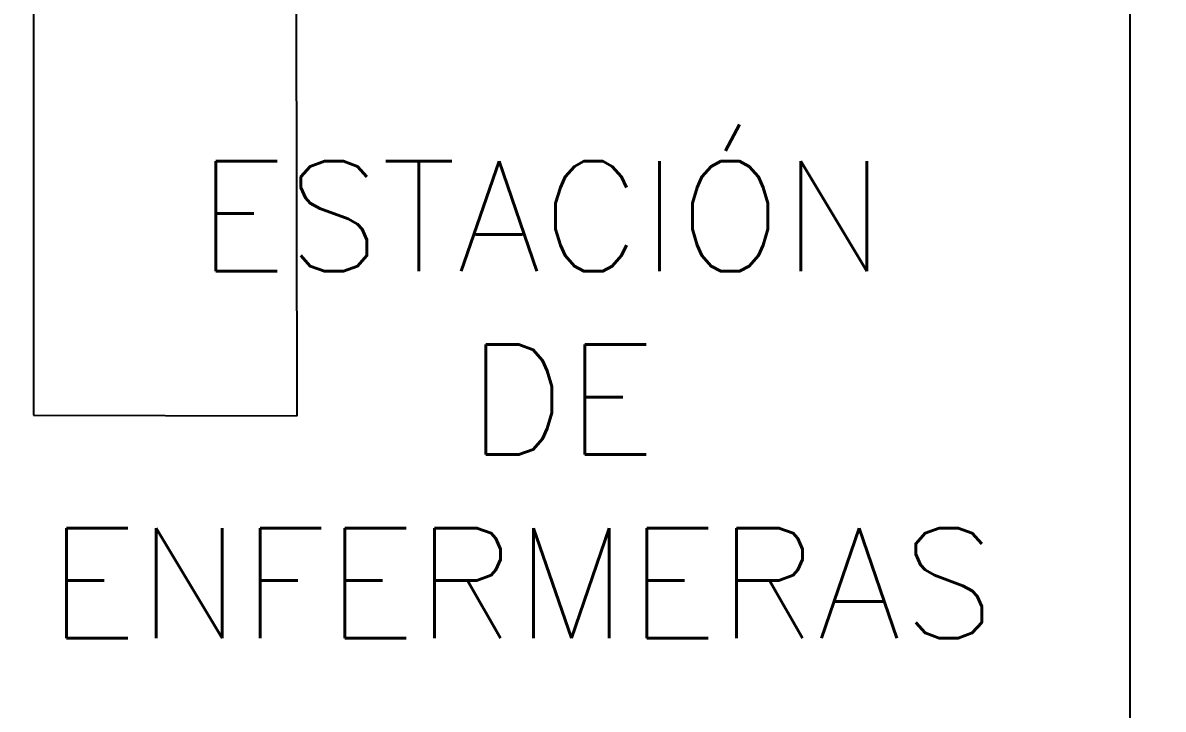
# Model space of a CAD drawing. Header units: metres. Extents: x -39 to 21688, y -24 to 9022.
# Drawn here: x 161.355 to 163.945, y 38.941 to 40.501 of the extents above; entities that cross this region are included whole.
import ezdxf

# ---------------------------------------------------------------- set-up
doc = ezdxf.new("R2010")
doc.units = ezdxf.units.M
doc.header["$MEASUREMENT"] = 0
for name, color, linetype in [('AN-TEXTO', 3, 'Continuous'), ('AR-CALLES', 4, 'Continuous'), ('AR-MOBILIRIO', 1, 'Continuous'), ('AR-MUROS', 6, 'Continuous'), ('AR-PUERTAS', 2, 'Continuous')]:
    doc.layers.add(name, color=color, linetype=linetype)
doc.styles.add('REGULAR-2.5', font='romans.shx', dxfattribs={"height": 2.5})

# ---------------------------------------------------------------- blocks, each defined once
blk = doc.blocks.new('AR-MOB. RECEPCION')
at = {"layer": 'AR-MOBILIRIO', "extrusion": (-1.60905e-07, -3.9026e-07, 1)}
for p, q in [((-0.5947, 2.835, 0), (-0.5947, -2.8519, 0)), ((0.0041, -2.8528, 0), (-0.0002, 0.1339, 0))]:
    blk.add_line(p, q, dxfattribs=at)
at = {"layer": 'AR-MOBILIRIO', "extrusion": (5.25003e-07, 5.22834e-07, 1)}
blk.add_line((-0.5947, -2.8519, 0), (0.0041, -2.8528, 0), dxfattribs=at)

msp = doc.modelspace()

# ---------------------------------------------------------------- linework, layer by layer
at = {"layer": 'AR-MUROS'}
msp.add_lwpolyline([(163.86989, 35.54888), (163.86989, 46.29698)], dxfattribs=at)
at = {"layer": 'AR-PUERTAS'}
msp.add_circle((164.88265, 27.62249), 40.08066, dxfattribs=at)

# ---------------------------------------------------------------- block references
at = {"layer": 'AR-CALLES', "rotation": 359.9998818690886}
msp.add_blockref('AR-MOB. RECEPCION', (161.97388, 42.46106, 0), dxfattribs=at)

# ---------------------------------------------------------------- texts
at = {"layer": 'AN-TEXTO', "insert": (160.79765, 40.18641), "char_height": 0.25, "attachment_point": 1, "style": 'REGULAR-2.5'}
msp.add_mtext_dynamic_manual_height_columns('\\pi0.95301;ESTACIÓN\\P\\pi1.5661;DE\\P\\pi0.61372;ENFERMERAS', width=3.5369651, gutter_width=1.25, heights=[0], dxfattribs=at)

doc.saveas('drawing.dxf')
